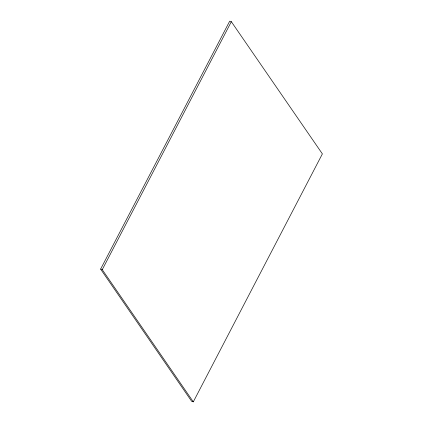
<?xml version="1.0" encoding="UTF-8"?>
<svg xmlns="http://www.w3.org/2000/svg" width="423" height="423" viewBox="0 0 423 423"><rect width="100%" height="100%" fill="white"/><g stroke="black" fill="none" stroke-linecap="round" stroke-linejoin="round"><path stroke-width="0.63" d="M100.616 269.113L229.7 21.15L231.339 21.689L322.384 153.887L193.3 401.85L191.661 401.311L100.616 269.113L102.255 269.657L193.3 401.85M102.255 269.657L231.339 21.689"/></g></svg>
